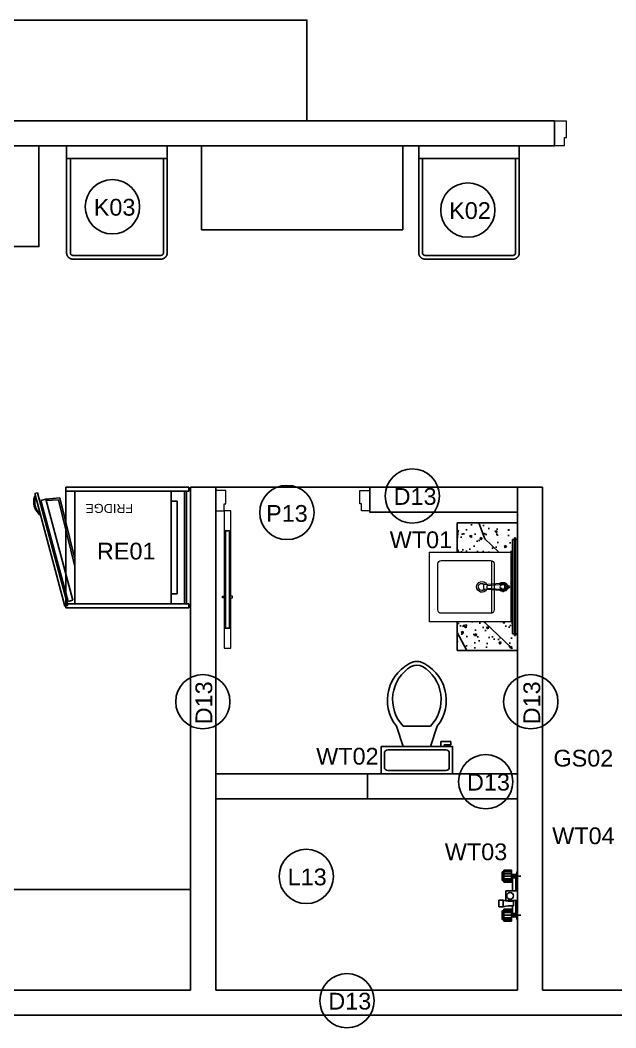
# Model space of a CAD drawing. Header units: centimetres. Extents: x 1014 to 6932, y -804 to 5080.
# Drawn here: x 2221 to 2576, y -6 to 595 of the extents above; entities that cross this region are included whole.
import ezdxf

# ---------------------------------------------------------------- set-up
doc = ezdxf.new("R2010")
doc.units = ezdxf.units.CM
doc.header["$MEASUREMENT"] = 0
doc.set_wipeout_variables(frame=1)
for name, color, linetype in [('ARS-Dinding', 7, 'Continuous'), ('ARS-FURNITURE', 252, 'Continuous'), ('ARS-LANTAI', 2, 'Continuous'), ('ARS-Perabot', 9, 'Continuous'), ('FURNITURE', 251, 'Continuous'), ('TEKS', 7, 'Continuous'), ('UTILITY', 6, 'Continuous')]:
    doc.layers.add(name, color=color, linetype=linetype)
doc.layers.add('ARS-KUSEN', color=25, linetype='Continuous', lineweight=9)
doc.layers.add('Hatch', color=8, linetype='Continuous', lineweight=9)
doc.styles.add('Helvetica Neue Regular', font='')
doc.styles.get("Standard").update_dxf_attribs({"font": 'arial.ttf'})
doc.styles.get('Helvetica Neue Regular').set_extended_font_data('Helvetica Neue')
pattern_1 = [(140, (-536.531, 12896.453), (1.255043, 14.345204), [1.5, -16.5]), (85, (-536.53, 12896.453), (-15.043843, -2.775027), [1.2, -13.2]), (190.45144, (-536.426, 12897.649), (-13.7888, 11.570177), [1.274804, -14.022842]), (136.1842, (-540.53, 12896.453), (3.310386, 21.344827), [2.25, -24.75]), (186.63564, (-540.255, 12898.232), (-19.482372, 18.69324), [1.912207, -21.034275]), (81.18416, (-540.53, 12896.453), (-19.482372, 18.69324), [1.8, -19.8]), (111, (-539.531, 12898.453), (8.052378, 11.938141), [1.5, -16.5]), (56, (-539.53, 12898.453), (-14.503001, 4.866307), [1.2, -13.2]), (161.45144, (-538.86, 12899.448), (-6.450623, 16.804448), [1.274804, -14.022842]), (127.5, (-536.5306, 12896.453), (-6.657877, 0.2431971), [0, -13.04, 0, -13.4, 0, -13.25]), (97.5, (-536.5306, 12896.453), (-7.8882342, 5.2613907), [0, -7.64, 0, -12.74, 0, -5.05]), (57.5, (-536.5306, 12891.993), (0.4510974, 10.6764487), [0, -5, 0, -15.6, 0, -20.7]), (47.5, (-536.531, 12889.993), (-2.0020996, 11.6637234), [0, -6.5, 0, -10.36, 0, -14.7])]

# ---------------------------------------------------------------- blocks, each defined once
blk = doc.blocks.new('fridge 1')
at = {"layer": 'FURNITURE'}
for points in [[(-5.64, 17.36), (55.36, 17.36)], [(-5.64, 17.36), (-5.64, 15.36)], [(-5.64, 15.36), (55.36, 15.36)], [(-4.64, 15.36), (-4.64, -40.64)], [(-3.64, 15.36), (-3.64, -40.64)], [(3.03, 15.41), (3.03, -40.59)], [(50.92, 15.41), (3.03, 15.41)], [(50.92, -40.59), (50.92, 15.41)], [(54.4, 16.15), (55.85, 16.54)], [(69.42, -39.87), (54.4, 16.15)], [(55.36, -42.64), (55.36, 17.36)], [(55.85, 16.54), (70.87, -39.48)], [(0, 10.41), (0, -35.59)], [(3.03, 10.41), (0, 10.41)], [(51.88, 13.57), (54.3, 14.21)], [(51.88, 13.57), (65.34, -36.66)], [(54.3, 14.21), (67.76, -36.02)], [(59.13, -36.29), (50.92, -3.14)], [(58.35, -37.24), (51.02, -7.06)], [(70.86, -38.17), (70.96, -37.9), (71.04, -37.63), (71.11, -37.35), (71.18, -37.08), (71.24, -36.8), (71.28, -36.52), (71.32, -36.23), (71.35, -35.95), (71.36, -35.67), (71.37, -35.38), (71.37, -35.1), (71.36, -34.82), (71.34, -34.53), (71.31, -34.25), (71.27, -33.97), (71.22, -33.69), (71.16, -33.41), (71.09, -33.14), (71.01, -32.86), (70.92, -32.59), (70.83, -32.33), (70.72, -32.06), (70.61, -31.8), (70.48, -31.55), (70.35, -31.29), (70.21, -31.05), (70.06, -30.81), (69.9, -30.57), (69.74, -30.34), (69.57, -30.11), (69.39, -29.89), (69.2, -29.68), (69, -29.47), (68.8, -29.27), (68.59, -29.08), (68.38, -28.89)], [(70.62, -37.26), (70.68, -37), (70.74, -36.74), (70.78, -36.47), (70.82, -36.2), (70.85, -35.94), (70.86, -35.67), (70.87, -35.4), (70.87, -35.13), (70.86, -34.86), (70.84, -34.59), (70.81, -34.32), (70.77, -34.06), (70.73, -33.79), (70.67, -33.53), (70.61, -33.27), (70.53, -33.01), (70.45, -32.75), (70.36, -32.5), (70.26, -32.25), (70.15, -32), (70.03, -31.76), (69.9, -31.52), (69.77, -31.29), (69.63, -31.06), (69.48, -30.83), (69.32, -30.61), (69.16, -30.4), (68.98, -30.19), (68.81, -29.99), (68.62, -29.79)], [(3.03, -35.59), (0, -35.59)], [(65.35, -36.72), (58.35, -37.24)], [(65.19, -35.92), (59.13, -36.29)], [(65.34, -36.66), (67.76, -36.02)], [(69.42, -39.87), (70.87, -39.48)], [(70.86, -38.17), (70.62, -37.26)], [(-5.64, -40.64), (55.36, -40.64)], [(-5.64, -42.64), (-5.64, -40.64)], [(-5.64, -42.64), (55.36, -42.64)], [(3.03, -40.59), (50.92, -40.59)], [(3.78, -40.59), (52.17, -40.59)]]:
    blk.add_lwpolyline(points, dxfattribs=at)
at = {"layer": 'FURNITURE', "insert": (21.93, -34.36), "char_height": 4.5, "width": 53.7049, "attachment_point": 7, "style": 'Helvetica Neue Regular'}
blk.add_mtext('FRIDGE', dxfattribs=at)
blk = doc.blocks.new('Toilet - top')
for p, q in [((9.5, -6), (9.5, -2)), ((-10, -8.5), (-8, -8.5)), ((-10, -9.5), (-10, -8.5)), ((-8, -8.5), (-8, -8)), ((-7, -8), (-7, -9.5)), ((-4, -8), (-6, -14)), ((4, -8), (6, -14)), ((-7, -9.5), (-10, -9.5)), ((4, -14), (-4, -14))]:
    blk.add_line(p, q)
blk.add_lwpolyline([(10.5, -8), (10.5, 0), (-10.5, 0), (-10.5, -8)], close=True)
for points in [[(-9.5, -2), (-9.5, -6)], [(8.5, -1), (-8.5, -1)], [(-8.5, -7), (8.5, -7)]]:
    blk.add_lwpolyline(points)
for centre, radius, start, end in [((-8.62, -1.88), 0.884, 81.8699, 188.1301), ((8.62, -1.88), 0.884, 351.8699, 98.1301), ((-8.62, -6.12), 0.884, 171.8699, 278.1301), ((8.62, -6.12), 0.884, 261.8699, 8.1301), ((3.52, -21.58), 12.17, 141.4691, 247.9714), ((4.2, -21.82), 11.33, 136.3677, 238.9468), ((-3.52, -21.58), 12.17, 292.0284, 38.5307), ((-4.2, -21.82), 11.33, 301.053, 43.6321), ((0, -27.88), 4, 245.7318, 294.2682), ((0, -29), 4, 254.8605, 285.1395)]:
    blk.add_arc(centre, radius, start, end)
blk = doc.blocks.new('SWR')
at = {"layer": 'UTILITY'}
for p, q in [((3, 141.2), (0, 141.2)), ((0, 131.2), (0, 101.2)), ((3, 141.2), (5.5, 126.2)), ((3, 141.2), (3, 91.2)), ((5.5, 126.2), (5.5, 106.2)), ((35.5, 126.2), (5.5, 126.2)), ((82, 151.2), (35.5, 151.2)), ((35.5, 151.2), (35.5, 81.2)), ((92, 141.2), (35.5, 141.2)), ((82, 131.2), (35.5, 131.2)), ((82, 151.2), (82, 81.2)), ((92, 141.2), (92, 91.2)), ((35.5, 116.2), (-19, 116.2)), ((3, 91.2), (0, 91.2)), ((5.5, 106.2), (3, 91.2)), ((35.5, 106.2), (5.5, 106.2)), ((9, 106.2), (9, 29)), ((29, 106.2), (29, 59.7)), ((82, 116.2), (35.5, 116.2)), ((82, 101.2), (35.5, 101.2)), ((92, 91.2), (35.5, 91.2)), ((82, 81.2), (35.5, 81.2)), ((0, 29), (68.6, 29)), ((24.2, 59.8), (24.2, 29)), ((48, 33.2), (48, 29)), ((68.6, 29), (68.6, -29)), ((0, -29), (68.6, -29)), ((9, -106.2), (9, -29)), ((29, -106.2), (29, -29)), ((35.5, -116.2), (-19, -116.2)), ((3, -91.2), (0, -91.2)), ((0, -131.2), (0, -101.2)), ((3, -141.2), (3, -91.2)), ((5.5, -106.2), (3, -91.2)), ((35.5, -106.2), (5.5, -106.2)), ((5.5, -126.2), (5.5, -106.2)), ((82, -81.2), (35.5, -81.2)), ((35.5, -151.2), (35.5, -81.2)), ((92, -91.2), (35.5, -91.2)), ((82, -101.2), (35.5, -101.2)), ((82, -116.2), (35.5, -116.2)), ((82, -151.2), (82, -81.2)), ((92, -141.2), (92, -91.2)), ((3, -141.2), (0, -141.2)), ((3, -141.2), (5.5, -126.2)), ((35.5, -126.2), (5.5, -126.2)), ((82, -131.2), (35.5, -131.2)), ((92, -141.2), (35.5, -141.2)), ((82, -151.2), (35.5, -151.2))]:
    blk.add_line(p, q, dxfattribs=at)
blk.add_lwpolyline([(85, 65.8), (85, 27), (110.7, 27), (110.7, 65.8)], close=True, dxfattribs=at)
blk.add_circle((44.2, 0.5), 20, dxfattribs=at)
for centre, start, end in [((34.4, 269.6), 267.2371, 283.94297), ((34.4, -176.8), 76.05703, 92.7629)]:
    blk.add_arc(centre, 210, start, end, dxfattribs=at)
blk = doc.blocks.new('KURSI MAKAN')
at = {"layer": 'ARS-FURNITURE'}
for points in [[(-22.23, 4.78), (-22.31, 4.78), (-22.4, 4.78), (-22.48, 4.77), (-22.57, 4.76), (-22.65, 4.75), (-22.74, 4.73), (-22.82, 4.71), (-22.9, 4.69), (-22.99, 4.67), (-23.07, 4.64), (-23.15, 4.61), (-23.22, 4.58), (-23.3, 4.54), (-23.38, 4.5), (-23.45, 4.46), (-23.53, 4.42), (-23.6, 4.38), (-23.67, 4.33), (-23.74, 4.28), (-23.81, 4.22), (-23.87, 4.17), (-23.94, 4.11), (-24, 4.05), (-24.06, 3.99), (-24.11, 3.93), (-24.17, 3.86), (-24.22, 3.8), (-24.27, 3.73), (-24.32, 3.66), (-24.36, 3.58), (-24.41, 3.51), (-24.45, 3.43), (-24.49, 3.36), (-24.52, 3.28), (-24.55, 3.2), (-24.58, 3.12), (-24.61, 3.04), (-24.64, 2.96), (-24.66, 2.88), (-24.68, 2.79), (-24.69, 2.71), (-24.71, 2.63), (-24.72, 2.54), (-24.72, 2.46), (-24.73, 2.37), (-24.73, 2.28)], [(20.27, 4.78), (-22.23, 4.78)], [(20.27, -35.22), (20.27, 4.78)], [(-24.73, 2.28), (-24.73, -32.72)], [(-22.23, 3.28), (-22.26, 3.28), (-22.3, 3.28), (-22.33, 3.28), (-22.37, 3.28), (-22.4, 3.27), (-22.43, 3.26), (-22.47, 3.26), (-22.5, 3.25), (-22.53, 3.24), (-22.56, 3.23), (-22.6, 3.22), (-22.63, 3.2), (-22.66, 3.19), (-22.69, 3.17), (-22.72, 3.16), (-22.75, 3.14), (-22.78, 3.12), (-22.81, 3.1), (-22.83, 3.08), (-22.86, 3.06), (-22.89, 3.04), (-22.91, 3.02), (-22.94, 2.99), (-22.96, 2.97), (-22.98, 2.94), (-23, 2.92), (-23.03, 2.89), (-23.05, 2.86), (-23.07, 2.83), (-23.08, 2.8), (-23.1, 2.77), (-23.12, 2.74), (-23.13, 2.71), (-23.15, 2.68), (-23.16, 2.65), (-23.17, 2.62), (-23.18, 2.59), (-23.19, 2.55), (-23.2, 2.52), (-23.21, 2.49), (-23.21, 2.45), (-23.22, 2.42), (-23.22, 2.39), (-23.23, 2.35), (-23.23, 2.32), (-23.23, 2.28)], [(-23.23, 2.28), (-23.23, -32.72)], [(15.27, 3.28), (-22.23, 3.28)], [(-24.73, -32.72), (-24.73, -32.8), (-24.72, -32.89), (-24.72, -32.97), (-24.71, -33.06), (-24.69, -33.14), (-24.68, -33.22), (-24.66, -33.31), (-24.64, -33.39), (-24.61, -33.47), (-24.58, -33.55), (-24.55, -33.63), (-24.52, -33.71), (-24.49, -33.79), (-24.45, -33.87), (-24.41, -33.94), (-24.36, -34.01), (-24.32, -34.09), (-24.27, -34.16), (-24.22, -34.23), (-24.17, -34.29), (-24.11, -34.36), (-24.06, -34.42), (-24, -34.48), (-23.94, -34.54), (-23.87, -34.6), (-23.81, -34.65), (-23.74, -34.71), (-23.67, -34.76), (-23.6, -34.81), (-23.53, -34.85), (-23.45, -34.89), (-23.38, -34.93), (-23.3, -34.97), (-23.22, -35.01), (-23.15, -35.04), (-23.07, -35.07), (-22.99, -35.1), (-22.9, -35.12), (-22.82, -35.14), (-22.74, -35.16), (-22.65, -35.18), (-22.57, -35.19), (-22.48, -35.2), (-22.4, -35.21), (-22.31, -35.21), (-22.23, -35.22)], [(-23.23, -32.72), (-23.23, -32.75), (-23.23, -32.78), (-23.22, -32.82), (-23.22, -32.85), (-23.21, -32.89), (-23.21, -32.92), (-23.2, -32.95), (-23.19, -32.99), (-23.18, -33.02), (-23.17, -33.05), (-23.16, -33.08), (-23.15, -33.11), (-23.13, -33.14), (-23.12, -33.18), (-23.1, -33.21), (-23.08, -33.23), (-23.07, -33.26), (-23.05, -33.29), (-23.03, -33.32), (-23, -33.35), (-22.98, -33.37), (-22.96, -33.4), (-22.94, -33.42), (-22.91, -33.45), (-22.89, -33.47), (-22.86, -33.49), (-22.83, -33.51), (-22.81, -33.53), (-22.78, -33.55), (-22.75, -33.57), (-22.72, -33.59), (-22.69, -33.6), (-22.66, -33.62), (-22.63, -33.63), (-22.6, -33.65), (-22.56, -33.66), (-22.53, -33.67), (-22.5, -33.68), (-22.47, -33.69), (-22.43, -33.69), (-22.4, -33.7), (-22.37, -33.71), (-22.33, -33.71), (-22.3, -33.71), (-22.26, -33.71), (-22.23, -33.72)], [(-22.23, -33.72), (15.27, -33.72)], [(-22.23, -35.22), (20.27, -35.22)]]:
    blk.add_lwpolyline(points, dxfattribs=at)
blk.add_lwpolyline([(20.27, 4.78), (15.27, 4.78), (15.27, -35.22), (20.27, -35.22)], close=True, dxfattribs=at)
blk = doc.blocks.new('meja tamu')
at = {"layer": 'ARS-Perabot'}
blk.add_lwpolyline([(1795.93, 3406.31), (1675.93, 3406.31), (1675.93, 3356.31), (1795.93, 3356.31)], close=True, dxfattribs=at)
blk = doc.blocks.new('pintu 80')
at = {"layer": 'ARS-KUSEN'}
for points in [[(958.073, 3503.085), (958.573, 3503.085), (958.573, 3503.485), (958.673, 3503.485), (958.673, 3504.285), (958.073, 3504.285)], [(967.273, 3503.085), (966.773, 3503.085), (966.773, 3503.485), (966.673, 3503.485), (966.673, 3504.285), (967.273, 3504.285)], [(958.573, 3503.085), (958.573, 3501.885), (958.973, 3501.885), (958.973, 3503.085)], [(958.623, 3497.985), (958.623, 3497.885), (958.473, 3497.885), (958.473, 3497.985)], [(958.923, 3497.985), (958.923, 3497.885), (959.073, 3497.885), (959.073, 3497.985)], [(958.573, 3496.085), (958.573, 3494.885), (958.973, 3494.885), (958.973, 3496.085)]]:
    blk.add_lwpolyline(points, close=True, dxfattribs=at)
at = {"layer": 'ARS-KUSEN', "color": 16}
for points in [[(958.973, 3497.985), (958.973, 3501.885), (958.573, 3501.885), (958.573, 3497.985)], [(958.573, 3497.885), (958.573, 3496.085), (958.973, 3496.085), (958.973, 3497.885)]]:
    blk.add_lwpolyline(points, dxfattribs=at)
at = {"layer": 'ARS-KUSEN'}
for points in [[(958.623, 3501.885), (958.623, 3496.085)], [(958.663, 3501.885), (958.663, 3496.085)], [(958.883, 3501.885), (958.883, 3496.085)], [(958.923, 3501.885), (958.923, 3496.085)]]:
    blk.add_lwpolyline(points, dxfattribs=at)
blk = doc.blocks.new('wasf')
blk.add_wipeout([(-207.5, 171.9), (207.5, 171.9), (207.5, -313.1), (-207.5, -313.1)]).dxf.layer = 'Hatch'
at = {"layer": 'Hatch'}
for p, q in [((-26.7, 121.9), (-26.7, 128.5)), ((26.7, 121.9), (26.7, 128.4)), ((-21.4, 105.9), (-15.3, 105.9)), ((-21.4, 105.9), (-14.4, 11.3)), ((-15, 104.3), (-8.7, 33.9)), ((8.6, 33.9), (14.6, 103.6)), ((21.6, 106.2), (15.1, 106.2)), ((15.3, 11.3), (21.6, 106.2)), ((157.5, 56.9), (-157.5, 56.9)), ((12.3, 8.6), (-11.4, 8.6)), ((-5.7, 31.2), (5.6, 31.2))]:
    blk.add_line(p, q, dxfattribs=at)
blk.add_lwpolyline([(-207.5, -313.1), (207.5, -313.1), (207.5, 171.9), (-207.5, 171.9)], close=True, dxfattribs=at)
blk.add_lwpolyline([(-137.5, -263.1), (137.5, -263.1, 0.414214), (157.5, -243.1), (157.5, 51.9, 0.414214), (137.5, 71.9), (-137.5, 71.9, 0.414214), (-157.5, 51.9), (-157.5, -243.1, 0.414214)], format="xyb", close=True, dxfattribs=at)
for centre, radius in [((0, 121.9), 15), ((0, 161.2), 5.19), ((11.8, 118.4), 2.09), ((-9.6, 118), 2.09)]:
    blk.add_circle(centre, radius, dxfattribs=at)
for centre, radius, start, end in [((0, 128.4), 26.7, 0.03043, 180.20975), ((0, 121.9), 26.7, 324.08434, 216.87868), ((0, 121.9), 20.9, 323.69213, 214.78011), ((-26.8, 103.3), 11.9, 5.12611, 34.78011), ((26.4, 102.6), 11.9, 143.69213, 175.05914), ((0, 0), 31.6, 119.49872, 270), ((0, 0), 21.2, 133.66585, 270), ((-11.4, 11.5), 2.96, 184.24189, 270), ((-5.7, 34.2), 2.96, 185.12611, 270), ((0, 0), 31.6, 270, 58.89259), ((0, 0), 21.2, 270, 43.16934), ((5.6, 34.2), 2.96, 270, 355.05914), ((12.3, 11.5), 2.96, 270, 356.15906)]:
    blk.add_arc(centre, radius, start, end, dxfattribs=at)

msp = doc.modelspace()

# ---------------------------------------------------------------- hatches: boundary and pattern name
at = {"layer": 'ARS-FURNITURE'}
h = msp.add_hatch(dxfattribs=at)
h.set_pattern_fill('AR-CONC', color=256, scale=2, angle=810)
h.set_pattern_definition(pattern_1)
h.paths.add_polyline_path([(2514.22, 219.14), (2481.22, 219.14), (2481.22, 236.35), (2513.22, 236.35), (2513.22, 237.26), (2514.22, 237.26)])
h = msp.add_hatch(dxfattribs=at)
h.set_pattern_fill('WOOD2', color=256, scale=50, angle=720, pattern_type=2)
h.set_pattern_definition([(108.4349, (-523.53, 12896.453), (-49.99992, 100.000022), [18.97365, -139.1402]), (139.3987, (-529.5306, 12914.453), (-299.999951, 250.000021), [9.21955, -451.7577]), (136.8476, (-486.5306, 12920.4531), (-749.99987688, 700.0001417), [21.9317, -1074.6539]), (109.9831, (-502.5306, 12935.453), (-149.9999727, 400.000033), [11.7047, -573.5303]), (90, (-506.53, 12896.453), (-50, 50), [10, -40]), (118.4429, (-506.5306, 12906.4531), (349.99969195, -650.0001883), [27.2947, -1337.4397]), (84.2894, (-519.5306, 12930.453), (-50.0000657, -449.9999712), [10.0499, -492.4439]), (129.8056, (-518.5306, 12940.453), (200.0001216, -249.999903), [7.81025, -382.70225])])
h.paths.add_polyline_path([(2514.22, 219.14), (2481.22, 219.14), (2481.22, 236.35), (2513.22, 236.35), (2513.22, 237.26), (2514.22, 237.26)])

# ---------------------------------------------------------------- linework, layer by layer
at = {"layer": 'ARS-Dinding'}
for p, q in [((2539.32, 535.05), (2539.32, 520.05)), ((2322.22, 316.65), (2337.21, 316.65)), ((2337.22, 145.65), (2337.22, 130.65)), ((2427.71, 145.65), (2427.71, 130.65))]:
    msp.add_line(p, q, dxfattribs=at)
at = {"layer": 'ARS-Dinding', "color": 2}
for p, q in [((2427.71, 145.65), (2337.22, 145.65)), ((2427.71, 130.65), (2337.22, 130.65))]:
    msp.add_line(p, q, dxfattribs=at)
at = {"layer": 'ARS-Dinding', "flags": 128}
for points in [[(2539.32, 535.05), (1851.31, 535.05)], [(1851.31, 520.05), (2539.32, 520.05)], [(2322.22, 316.65), (2322.22, 301.65)], [(2337.22, 145.65), (2337.22, 316.65)], [(2429.21, 316.65), (2429.21, 301.65), (2517.22, 301.65)], [(2517.22, 316.65), (2429.21, 316.65)], [(2532.22, 316.65), (2517.22, 316.65)], [(2517.22, 316.65), (2517.22, 16.65)], [(2532.22, 16.65), (2532.22, 316.65)], [(2322.22, 301.65), (2322.22, 16.65)], [(2517.22, 145.65), (2427.71, 145.65)], [(2337.22, 16.65), (2337.22, 130.65)], [(2427.71, 130.65), (2517.22, 130.65)], [(2322.22, 76.65), (2082.72, 76.65)], [(2322.22, 16.65), (2022.72, 16.65)], [(2517.22, 16.65), (2337.22, 16.65)], [(3007.92, 16.65), (2532.22, 16.65)], [(1022.52, 1.65), (3022.92, 1.65)]]:
    msp.add_lwpolyline(points, dxfattribs=at)
at = {"layer": 'ARS-FURNITURE', "color": 3}
for p, q in [((2481.22, 295.38), (2517.22, 295.38)), ((2517.22, 295.38), (2517.22, 219.14)), ((2515.42, 285.38), (2514.22, 285.38)), ((2517.22, 285.38), (2516.02, 285.38)), ((2514.22, 229.14), (2514.22, 229.14)), ((2515.42, 229.14), (2514.22, 229.14)), ((2517.22, 229.14), (2516.02, 229.14)), ((2517.22, 219.14), (2481.22, 219.14))]:
    msp.add_line(p, q, dxfattribs=at)
at = {"layer": 'ARS-FURNITURE'}
for p, q in [((2517.22, 295.38), (2517.22, 234.33)), ((2515.42, 286.38), (2516.02, 286.38)), ((2515.42, 228.14), (2516.02, 228.14))]:
    msp.add_line(p, q, dxfattribs=at)
for points in [[(2195.04, 595.05), (2391.63, 595.05), (2391.63, 535.05), (2195.04, 535.05)], [(2022.97, 520.05), (2231.75, 520.05), (2231.75, 460.05), (2022.97, 460.05)]]:
    msp.add_lwpolyline(points, close=True, dxfattribs=at)
at = {"layer": 'ARS-LANTAI'}
msp.add_line((2337.21, 316.65), (2429.21, 316.65), dxfattribs=at)
at = {"layer": 'TEKS'}
for centre in [(2275.63, 483.75), (2487.6, 481.77), (2379.68, 301.47)]:
    msp.add_circle(centre, 16.19, dxfattribs=at)
at = {"layer": 'TEKS', "color": 5}
for centre in [(2454.49, 311.32), (2329.56, 188.66), (2525.16, 188.66), (2498.25, 140.96), (2391.27, 84.45), (2415.53, 10.37)]:
    msp.add_circle(centre, 16.19, dxfattribs=at)

# ---------------------------------------------------------------- block references
at = {"layer": 'ARS-FURNITURE'}
for name, p, xscale, yscale, zscale, rotation in [('KURSI MAKAN', (2255.47, 489.64), 1.5, 1.5, 1.5, 89.99999999999997), ('KURSI MAKAN', (2465.49, 489.64), 1.5, 1.5, 1.5, 89.99999999999997), ('Toilet - top', (2457.2, 145.65), 2.032, 2.032, 2.032, 180), ('SWR', (2517.22, 72.99), 0.1, 0.1, 0.1, 180)]:
    msp.add_blockref(name, p, dxfattribs=dict(at, xscale=xscale, yscale=yscale, zscale=zscale, rotation=rotation))
at = {"layer": 'ARS-FURNITURE', "rotation": 180}
msp.add_blockref('meja tamu', (4124.69, 3876.36), dxfattribs=at)
at = {"layer": 'ARS-FURNITURE', "color": 6, "lineweight": 0, "xscale": 1.2, "yscale": 1.2, "zscale": 1.2, "rotation": 180}
msp.add_blockref('fridge 1', (2314.33, 265.44), dxfattribs=at)
at = {"layer": 'ARS-Perabot'}
for p, xscale, yscale, zscale in [((14146.6, -41516.68), -12, 12, 12), ((-7243.52, -34728.31), 10, 10, 10)]:
    msp.add_blockref('pintu 80', p, dxfattribs=dict(at, xscale=xscale, yscale=yscale, zscale=zscale))

# ---------------------------------------------------------------- texts
at = {"layer": 'TEKS', "char_height": 10, "attachment_point": 1}
for s, insert in [('K03', (2264.49, 488.47)), ('K02', (2476.46, 486.49)), ('D13', (2443.34, 316.04)), ('P13', (2367.28, 305.91)), ('D13', (2487.11, 145.68)), ('L13', (2380.13, 89.17)), ('D13', (2404.38, 15.09))]:
    msp.add_mtext_dynamic_manual_height_columns(s, width=29.6432, gutter_width=1, heights=[0], dxfattribs=dict(at, insert=insert))
at = {"layer": 'TEKS', "color": 6, "char_height": 10, "attachment_point": 1}
for s, width, insert in [('RE01', 29.6432, (2266.39, 283.46)), ('WT02', 29.6432, (2397.14, 161.14)), ('GS02', 36.907, (2538.65, 159.99)), ('WT04', 29.6432, (2537.91, 113.71)), ('WT03', 29.6432, (2473.86, 104.13))]:
    msp.add_mtext_dynamic_manual_height_columns(s, width=width, gutter_width=1, heights=[0.091], dxfattribs=dict(at, insert=insert))
at = {"layer": 'TEKS', "char_height": 10, "attachment_point": 1, "rotation": 90}
for insert in [(2325.16, 175.17), (2520.76, 175.17)]:
    msp.add_mtext_dynamic_manual_height_columns('D13', width=29.6432, gutter_width=1, heights=[0], dxfattribs=dict(at, insert=insert))

# ---------------------------------------------------------------- next in the draw order: block references
at = {"layer": 'ARS-FURNITURE', "xscale": -0.1, "yscale": 0.1, "zscale": 0.1, "rotation": 270}
msp.add_blockref('wasf', (2496.03, 257.1), dxfattribs=at)

# ---------------------------------------------------------------- next in the draw order: hatches: boundary and pattern name
at = {"layer": 'ARS-FURNITURE'}
h = msp.add_hatch(dxfattribs=at)
h.set_pattern_fill('AR-CONC', color=256, scale=2, angle=810)
h.set_pattern_definition(pattern_1)
h.paths.add_polyline_path([(2481.22, 295.38), (2514.22, 295.38), (2514.22, 276.94), (2513.22, 276.94), (2513.22, 277.85), (2481.22, 277.85)])
h = msp.add_hatch(dxfattribs=at)
h.set_pattern_fill('WOOD2', color=256, scale=50, angle=720, pattern_type=2)
h.set_pattern_definition([(108.4349, (-523.53, 12896.453), (-49.99992, 100.000022), [18.97365, -139.1402]), (139.3987, (-529.5306, 12914.453), (-299.999951, 250.000021), [9.21955, -451.7577]), (136.8476, (-486.5306, 12920.4531), (-749.99987688, 700.0001417), [21.9317, -1074.6539]), (109.9831, (-502.5306, 12935.453), (-149.9999727, 400.000033), [11.7047, -573.5303]), (90, (-506.53, 12896.453), (-50, 50), [10, -40]), (118.4429, (-506.5306, 12906.4531), (349.99969195, -650.0001883), [27.2947, -1337.4397]), (84.2894, (-519.5306, 12930.453), (-50.0000657, -449.9999712), [10.0499, -492.4439]), (129.8056, (-518.5306, 12940.453), (200.0001216, -249.999903), [7.81025, -382.70225])])
h.paths.add_polyline_path([(2481.22, 295.38), (2514.22, 295.38), (2514.22, 276.94), (2513.22, 276.94), (2513.22, 277.85), (2481.22, 277.85)])

# ---------------------------------------------------------------- next in the draw order: linework, layer by layer
at = {"layer": 'ARS-FURNITURE', "color": 6, "linetype": 'Continuous'}
msp.add_line((2514.22, 229.14), (2514.22, 285.38), dxfattribs=at)
at = {"layer": 'ARS-FURNITURE', "color": 3}
for p, q in [((2515.42, 228.14), (2515.42, 286.38)), ((2516.02, 228.14), (2516.02, 286.38))]:
    msp.add_line(p, q, dxfattribs=at)
for points in [[(2481.22, 277.85), (2481.22, 295.38)], [(2481.22, 236.35), (2481.22, 219.14)]]:
    msp.add_lwpolyline(points, dxfattribs=at)

# ---------------------------------------------------------------- next in the draw order: texts
at = {"layer": 'TEKS', "color": 6, "insert": (2440.99, 290.22), "char_height": 10, "attachment_point": 1}
msp.add_mtext_dynamic_manual_height_columns('WT01', width=29.6432, gutter_width=1, heights=[0.091], dxfattribs=at)

doc.saveas('drawing.dxf')
